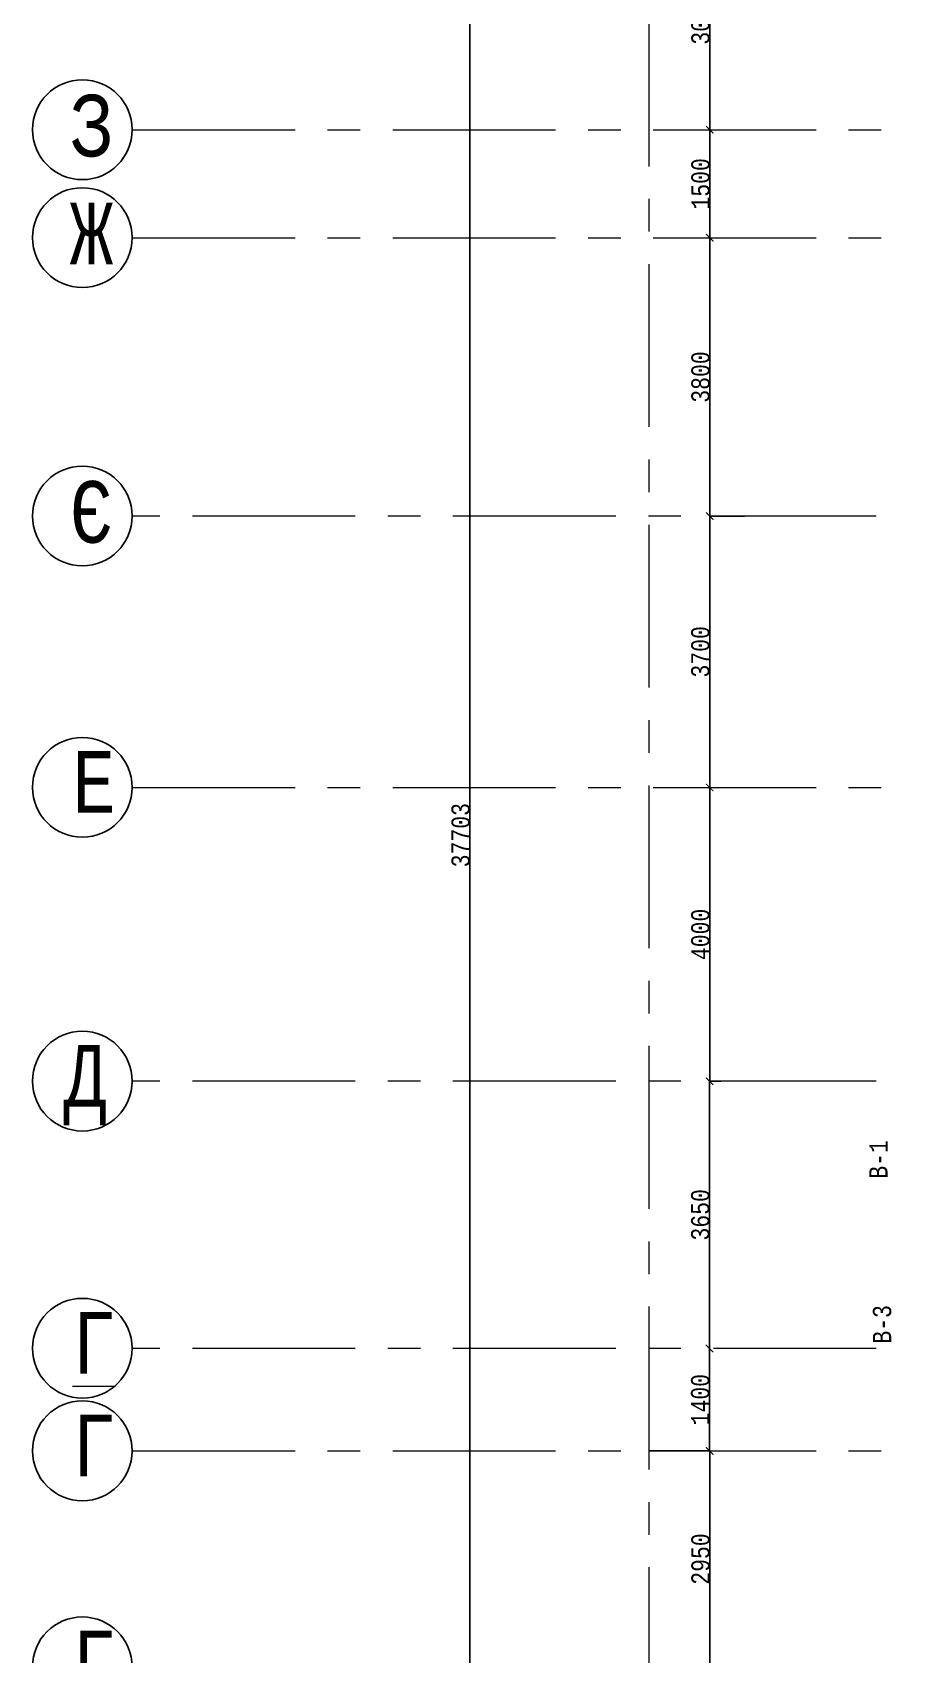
# Model space of a CAD drawing. Header units: millimetres. Extents: x -689206 to 4969298, y -1019800 to 703299.
# Drawn here: x 740475 to 752242, y -916565 to -894434 of the extents above; entities that cross this region are included whole.
import ezdxf

# ---------------------------------------------------------------- set-up
doc = ezdxf.new("R2010")
doc.units = ezdxf.units.MM
doc.linetypes.add('осеваяX2', pattern=[101.6, 63.5, -12.7, 12.7, -12.7])
doc.layers.add('РАЗМЕРЫ', color=7, linetype='Continuous', lineweight=9)
doc.layers.add('стены', color=7, linetype='Continuous', lineweight=20)
doc.layers.add('сетка', color=104, linetype='Continuous')
doc.styles.add('Аннотативный', font='isocteur.ttf', dxfattribs={"width": 0.7, "height": 250})
doc.dimstyles.new('Аннотативный', dxfattribs={"dimscale": 0, "dimtxt": 250, "dimasz": 100, "dimexe": 1.25, "dimexo": 0.625, "dimtad": 1, "dimdec": 0, "dimtxsty": 'Аннотативный', "dimblk": 'ARCHTICK', "dimcen": 2.5, "dimadec": 0, "dimazin": 0, "dimtfac": 1, "dimtdec": 0, "dimtmove": 0, "dimatfit": 3, "dimfxl": 1, "dimarcsym": 0})

# ---------------------------------------------------------------- blocks, each defined once
blk = doc.blocks.new('_ArchTick')
at = {"color": 0, "linetype": 'ByBlock', "const_width": 0.15}
blk.add_lwpolyline([(-0.5, -0.5), (0.5, 0.5)], dxfattribs=at)
blk = doc.blocks.new('*D4643')
at = {"layer": 'Defpoints', "color": 0, "lineweight": 5, "ltscale": 35, "transparency": 16777216}
for p in [(749716, -912389), (749716, -912389), (749716, -913788)]:
    blk.add_point(p, dxfattribs=at)
at = {"layer": 'РАЗМЕРЫ', "color": 0, "lineweight": -2, "ltscale": 35, "transparency": 16777216}
for p, q in [((749716, -913788), (749716, -912389)), ((749717, -912389), (749718, -912389)), ((749717, -913788), (749718, -913788))]:
    blk.add_line(p, q, dxfattribs=at)
at = {"layer": 'РАЗМЕРЫ', "color": 0, "lineweight": -2, "ltscale": 35, "transparency": 16777216, "xscale": 100, "yscale": 100, "zscale": 100}
for p, rotation in [((749716, -912389), 90), ((749716, -913788), 270)]:
    blk.add_blockref('_ArchTick', p, dxfattribs=dict(at, rotation=rotation))
at = {"layer": 'РАЗМЕРЫ', "color": 0, "lineweight": 5, "ltscale": 35, "transparency": 16777216, "insert": (749591, -913088), "char_height": 250, "attachment_point": 5, "rotation": 90, "style": 'Аннотативный'}
blk.add_mtext('1400', dxfattribs=at)
blk = doc.blocks.new('*D4644')
at = {"layer": 'Defpoints', "color": 0, "lineweight": 5, "ltscale": 35, "transparency": 16777216}
for p in [(749718, -908744), (749876, -908744), (749718, -912389)]:
    blk.add_point(p, dxfattribs=at)
at = {"layer": 'РАЗМЕРЫ', "color": 0, "lineweight": -2, "ltscale": 35, "transparency": 16777216}
for p, q in [((749876, -908744), (749716, -908744)), ((749718, -912389), (749718, -908744)), ((749718, -912389), (749719, -912389))]:
    blk.add_line(p, q, dxfattribs=at)
at = {"layer": 'РАЗМЕРЫ', "color": 0, "lineweight": -2, "ltscale": 35, "transparency": 16777216, "xscale": 100, "yscale": 100, "zscale": 100}
for p, rotation in [((749718, -908744), 90), ((749718, -912389), 270)]:
    blk.add_blockref('_ArchTick', p, dxfattribs=dict(at, rotation=rotation))
at = {"layer": 'РАЗМЕРЫ', "color": 0, "lineweight": 5, "ltscale": 35, "transparency": 16777216, "insert": (749592, -910566), "char_height": 250, "attachment_point": 5, "rotation": 90, "style": 'Аннотативный'}
blk.add_mtext('3650', dxfattribs=at)
blk = doc.blocks.new('*D4674')
at = {"layer": 'Defpoints', "color": 0, "lineweight": 5, "ltscale": 35, "transparency": 16777216}
for p in [(748889, -913788), (749720, -913788), (748889, -916736)]:
    blk.add_point(p, dxfattribs=at)
at = {"layer": 'РАЗМЕРЫ', "color": 0, "lineweight": -2, "ltscale": 35, "transparency": 16777216}
for p, q in [((748890, -913788), (749721, -913788)), ((749720, -916736), (749720, -913788)), ((748890, -916736), (749721, -916736))]:
    blk.add_line(p, q, dxfattribs=at)
at = {"layer": 'РАЗМЕРЫ', "color": 0, "lineweight": -2, "ltscale": 35, "transparency": 16777216, "xscale": 100, "yscale": 100, "zscale": 100}
for p, rotation in [((749720, -913788), 90), ((749720, -916736), 270)]:
    blk.add_blockref('_ArchTick', p, dxfattribs=dict(at, rotation=rotation))
at = {"layer": 'РАЗМЕРЫ', "color": 0, "lineweight": 5, "ltscale": 35, "transparency": 16777216, "insert": (749595, -915262), "char_height": 250, "attachment_point": 5, "rotation": 90, "style": 'Аннотативный'}
blk.add_mtext('2950', dxfattribs=at)
blk = doc.blocks.new('*D4678')
at = {"layer": 'Defpoints', "color": 0, "lineweight": 5, "ltscale": 35, "transparency": 16777216}
for p in [(749719, -904736), (749719, -904736), (749719, -908744)]:
    blk.add_point(p, dxfattribs=at)
at = {"layer": 'РАЗМЕРЫ', "color": 0, "lineweight": -2, "ltscale": 35, "transparency": 16777216}
for p, q in [((749719, -908744), (749719, -904736)), ((749720, -904736), (749720, -904736)), ((749720, -908744), (749720, -908744))]:
    blk.add_line(p, q, dxfattribs=at)
at = {"layer": 'РАЗМЕРЫ', "color": 0, "lineweight": -2, "ltscale": 35, "transparency": 16777216, "xscale": 100, "yscale": 100, "zscale": 100}
for p, rotation in [((749719, -904736), 90), ((749719, -908744), 270)]:
    blk.add_blockref('_ArchTick', p, dxfattribs=dict(at, rotation=rotation))
at = {"layer": 'РАЗМЕРЫ', "color": 0, "lineweight": 5, "ltscale": 35, "transparency": 16777216, "insert": (749593, -906740), "char_height": 250, "attachment_point": 5, "rotation": 90, "style": 'Аннотативный'}
blk.add_mtext('4000', dxfattribs=at)
blk = doc.blocks.new('*D4679')
at = {"layer": 'Defpoints', "color": 0, "lineweight": 5, "ltscale": 35, "transparency": 16777216}
for p in [(749719, -901034), (750192, -901034), (749719, -904736)]:
    blk.add_point(p, dxfattribs=at)
at = {"layer": 'РАЗМЕРЫ', "color": 0, "lineweight": -2, "ltscale": 35, "transparency": 16777216}
for p, q in [((750192, -901034), (749718, -901034)), ((749719, -904736), (749719, -901034)), ((749720, -904736), (749720, -904736))]:
    blk.add_line(p, q, dxfattribs=at)
at = {"layer": 'РАЗМЕРЫ', "color": 0, "lineweight": -2, "ltscale": 35, "transparency": 16777216, "xscale": 100, "yscale": 100, "zscale": 100}
for p, rotation in [((749719, -901034), 90), ((749719, -904736), 270)]:
    blk.add_blockref('_ArchTick', p, dxfattribs=dict(at, rotation=rotation))
at = {"layer": 'РАЗМЕРЫ', "color": 0, "lineweight": 5, "ltscale": 35, "transparency": 16777216, "insert": (749593, -902885), "char_height": 250, "attachment_point": 5, "rotation": 90, "style": 'Аннотативный'}
blk.add_mtext('3700', dxfattribs=at)
blk = doc.blocks.new('*D4680')
at = {"layer": 'Defpoints', "color": 0, "lineweight": 5, "ltscale": 35, "transparency": 16777216}
for p in [(749720, -897236), (749720, -897236), (749720, -901034)]:
    blk.add_point(p, dxfattribs=at)
at = {"layer": 'РАЗМЕРЫ', "color": 0, "lineweight": -2, "ltscale": 35, "transparency": 16777216}
for p, q in [((749720, -901034), (749720, -897236)), ((749721, -897236), (749721, -897236)), ((749721, -901034), (749721, -901034))]:
    blk.add_line(p, q, dxfattribs=at)
at = {"layer": 'РАЗМЕРЫ', "color": 0, "lineweight": -2, "ltscale": 35, "transparency": 16777216, "xscale": 100, "yscale": 100, "zscale": 100}
for p, rotation in [((749720, -897236), 90), ((749720, -901034), 270)]:
    blk.add_blockref('_ArchTick', p, dxfattribs=dict(at, rotation=rotation))
at = {"layer": 'РАЗМЕРЫ', "color": 0, "lineweight": 5, "ltscale": 35, "transparency": 16777216, "insert": (749595, -899135), "char_height": 250, "attachment_point": 5, "rotation": 90, "style": 'Аннотативный'}
blk.add_mtext('3800', dxfattribs=at)
blk = doc.blocks.new('*D4681')
at = {"layer": 'Defpoints', "color": 0, "lineweight": 5, "ltscale": 35, "transparency": 16777216}
for p in [(749720, -895763), (749720, -895763), (749720, -897236)]:
    blk.add_point(p, dxfattribs=at)
at = {"layer": 'РАЗМЕРЫ', "color": 0, "lineweight": -2, "ltscale": 35, "transparency": 16777216}
for p, q in [((749720, -897236), (749720, -895763)), ((749721, -895763), (749721, -895763)), ((749721, -897236), (749721, -897236))]:
    blk.add_line(p, q, dxfattribs=at)
at = {"layer": 'РАЗМЕРЫ', "color": 0, "lineweight": -2, "ltscale": 35, "transparency": 16777216, "xscale": 100, "yscale": 100, "zscale": 100}
for p, rotation in [((749720, -895763), 90), ((749720, -897236), 270)]:
    blk.add_blockref('_ArchTick', p, dxfattribs=dict(at, rotation=rotation))
at = {"layer": 'РАЗМЕРЫ', "color": 0, "lineweight": 5, "ltscale": 35, "transparency": 16777216, "insert": (749595, -896500), "char_height": 250, "attachment_point": 5, "rotation": 90, "style": 'Аннотативный'}
blk.add_mtext('1500', dxfattribs=at)
blk = doc.blocks.new('*D4682')
at = {"layer": 'Defpoints', "color": 0, "lineweight": 5, "ltscale": 35, "transparency": 16777216}
for p in [(749720, -892736), (749720, -892736), (749720, -895763)]:
    blk.add_point(p, dxfattribs=at)
at = {"layer": 'РАЗМЕРЫ', "color": 0, "lineweight": -2, "ltscale": 35, "transparency": 16777216}
for p, q in [((749720, -895763), (749720, -892736)), ((749721, -892736), (749721, -892736)), ((749721, -895763), (749721, -895763))]:
    blk.add_line(p, q, dxfattribs=at)
at = {"layer": 'РАЗМЕРЫ', "color": 0, "lineweight": -2, "ltscale": 35, "transparency": 16777216, "xscale": 100, "yscale": 100, "zscale": 100}
for p, rotation in [((749720, -892736), 90), ((749720, -895763), 270)]:
    blk.add_blockref('_ArchTick', p, dxfattribs=dict(at, rotation=rotation))
at = {"layer": 'РАЗМЕРЫ', "color": 0, "lineweight": 5, "ltscale": 35, "transparency": 16777216, "insert": (749595, -894250), "char_height": 250, "attachment_point": 5, "rotation": 90, "style": 'Аннотативный'}
blk.add_mtext('3000', dxfattribs=at)
blk = doc.blocks.new('*D4687')
at = {"layer": 'Defpoints', "color": 0, "lineweight": 5, "ltscale": 35, "transparency": 16777216}
for p in [(746446, -886534), (748889, -886534), (748889, -924238)]:
    blk.add_point(p, dxfattribs=at)
at = {"layer": 'РАЗМЕРЫ', "color": 0, "lineweight": -2, "ltscale": 35, "transparency": 16777216}
for p, q in [((748888, -886534), (746445, -886534)), ((746446, -924238), (746446, -886534)), ((748888, -924238), (746445, -924238))]:
    blk.add_line(p, q, dxfattribs=at)
at = {"layer": 'РАЗМЕРЫ', "color": 0, "lineweight": -2, "ltscale": 35, "transparency": 16777216, "xscale": 100, "yscale": 100, "zscale": 100}
for p, rotation in [((746446, -886534), 90), ((746446, -924238), 270)]:
    blk.add_blockref('_ArchTick', p, dxfattribs=dict(at, rotation=rotation))
at = {"layer": 'РАЗМЕРЫ', "color": 0, "lineweight": 5, "ltscale": 35, "transparency": 16777216, "insert": (746321, -905386), "char_height": 250, "attachment_point": 5, "rotation": 90, "style": 'Аннотативный'}
blk.add_mtext('37703', dxfattribs=at)

msp = doc.modelspace()

# ---------------------------------------------------------------- linework, layer by layer
at = {"layer": 'РАЗМЕРЫ', "linetype": 'осеваяX2', "lineweight": 5, "ltscale": 35}
for p, q in [((808889.1, -901033.8), (741836.4, -901033.8)), ((808889.1, -908743.8), (741836.4, -908743.8)), ((808889.1, -912388.5), (741836.4, -912388.5))]:
    msp.add_line(p, q, dxfattribs=at)
at = {"layer": 'сетка', "color": 0}
for centre in [(741155.7, -895761), (741155.7, -897233.6), (741155.7, -901031.6), (741155.7, -904733.6), (741155.7, -908741.6), (741155.7, -912386.3), (741155.7, -913785.6), (741155.7, -916733.6)]:
    msp.add_circle(centre, 680.7, dxfattribs=at)
at = {"layer": 'стены', "linetype": 'осеваяX2', "lineweight": 5, "ltscale": 35}
for p, q in [((748889.1, -883370.4), (748889.1, -924237.8)), ((741836.4, -895763.2), (808889.1, -895763.2)), ((741836.4, -897235.8), (808889.1, -897235.8)), ((741836.4, -904735.8), (808889.1, -904735.8)), ((741836.4, -913787.8), (808889.1, -913787.8))]:
    msp.add_line(p, q, dxfattribs=at)

# ---------------------------------------------------------------- texts
at = {"layer": 'РАЗМЕРЫ', "lineweight": 5, "ltscale": 35, "width": 7009.377, "attachment_point": 1, "style": 'Аннотативный'}
for s, insert, char_height in [('З', (740984.7, -895284.3), 841.3), ('Ж', (740984.7, -896756.9), 841.3), ('Є', (740984.7, -900554.8), 841.3), ('Е', (741020, -904239.2), 841.3), ('Д', (740899.7, -908247.2), 841.3), ('{\\LГ}', (741020, -911892), 841.28), ('Г', (741020, -913291.2), 841.3), ('Г', (741020, -916239.2), 841.3)]:
    msp.add_mtext(s, dxfattribs=dict(at, insert=insert, char_height=char_height))
at = {"layer": 'РАЗМЕРЫ', "lineweight": 20, "ltscale": 150, "char_height": 250, "width": 922.913, "attachment_point": 1, "rotation": 90, "style": 'Аннотативный'}
for s, insert in [('В-1', (751896.4, -910073.5)), ('В-3', (751946.4, -912323.5))]:
    msp.add_mtext(s, dxfattribs=dict(at, insert=insert))

# ---------------------------------------------------------------- dimensions: what is measured, and where the dimension line sits
at = {"layer": 'РАЗМЕРЫ', "lineweight": 5, "ltscale": 35}
dim = msp.add_linear_dim(base=(746446.4, -886534.5), p1=(748889.1, -924237.8), p2=(748889.1, -886534.5), angle=90, dimstyle='Аннотативный', dxfattribs=at)
dim.commit()
dim.dimension.update_dxf_attribs({"geometry": '*D4687', "text_midpoint": (746320.8, -905386.1)})
for base, p1, p2, text, picture, middle in [((749720.1, -892735.8), (749720.1, -895763.2), (749720.1, -892735.8), '3000', '*D4682', (749594.5, -894249.5)), ((749720.1, -895763.2), (749720.1, -897235.8), (749720.1, -895763.2), '1500', '*D4681', (749594.5, -896499.5)), ((749720.1, -897235.8), (749720.1, -901033.8), (749720.1, -897235.8), '3800', '*D4680', (749594.5, -899134.8)), ((749718.9, -901033.8), (749718.9, -904735.8), (750192.3, -901033.8), '3700', '*D4679', (749593.3, -902884.8)), ((749718.9, -904735.8), (749718.9, -908743.8), (749718.9, -904735.8), '4000', '*D4678', (749593.3, -906739.8)), ((749717.6, -908743.8), (749717.6, -912388.5), (749876.2, -908743.8), '3650', '*D4644', (749592, -910566.2)), ((749716.4, -912388.5), (749716.4, -913787.8), (749716.4, -912388.5), '1400', '*D4643', (749590.8, -913088.2)), ((749720.1, -913787.8), (748889.1, -916735.8), (748889.1, -913787.8), '2950', '*D4674', (749594.5, -915261.8))]:
    dim = msp.add_linear_dim(base=base, p1=p1, p2=p2, angle=90, text=text, dimstyle='Аннотативный', dxfattribs=at)
    dim.commit()
    dim.dimension.update_dxf_attribs({"geometry": picture, "text_midpoint": middle})

doc.saveas('drawing.dxf')
